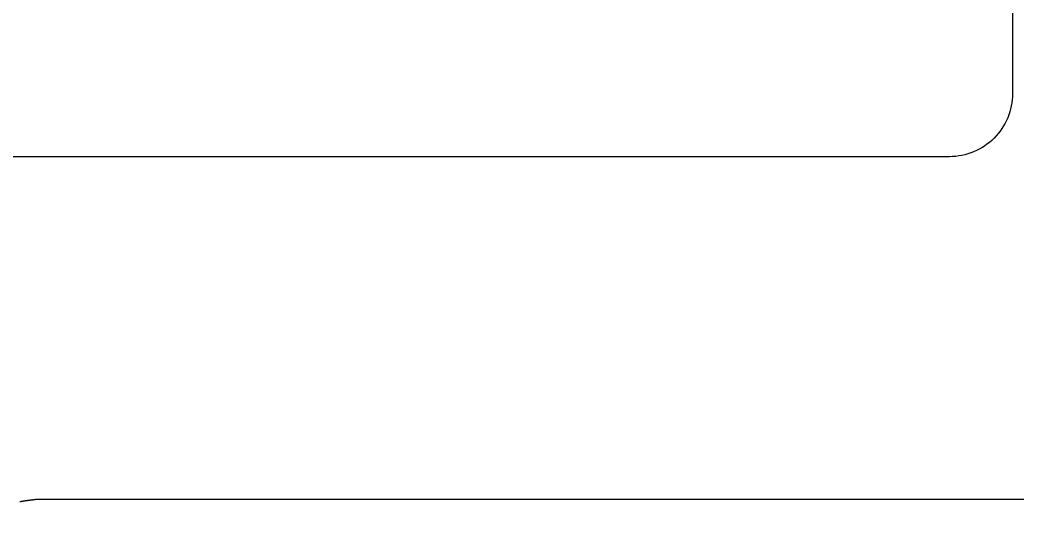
# Model space of a CAD drawing. Header units: millimetres. Extents: x 88 to 97873, y 32 to 55088.
# Drawn here: x 48006 to 48624, y 5222 to 5544 of the extents above; entities that cross this region are included whole.
import ezdxf

# ---------------------------------------------------------------- set-up
doc = ezdxf.new("R2010")
doc.units = ezdxf.units.MM
doc.header["$LTSCALE"] = 0.3

msp = doc.modelspace()

# ---------------------------------------------------------------- linework, layer by layer
msp.add_line((49149.59, 5246.78), (48015.43, 5246.78))
at = {"color": 116, "true_color": 0x136734}
msp.add_lwpolyline([(48620.77, 5889.8), (48621.13, 5498.19, -0.414214), (48582.06, 5459.12), (47967.27, 5459.12, 0.414214), (47928.2, 5420.05), (47928.2, 5221.6)], format="xyb", dxfattribs=at)
msp.add_lwpolyline([(48006.01, 5245.47), (48006.02, 5245.47), (48006.03, 5245.47), (48006.04, 5245.47), (48006.05, 5245.47), (48006.05, 5245.47), (48006.06, 5245.48), (48006.07, 5245.48), (48006.08, 5245.48), (48006.09, 5245.48), (48006.1, 5245.48), (48006.11, 5245.48), (48006.12, 5245.49), (48006.13, 5245.49), (48006.14, 5245.49), (48006.15, 5245.49), (48006.16, 5245.49), (48006.17, 5245.5), (48006.18, 5245.5), (48006.19, 5245.5), (48006.2, 5245.5), (48006.21, 5245.5), (48006.22, 5245.5), (48006.23, 5245.51), (48006.24, 5245.51), (48006.25, 5245.51), (48006.26, 5245.51), (48006.27, 5245.51), (48006.28, 5245.52), (48006.29, 5245.52), (48006.3, 5245.52), (48006.31, 5245.52), (48006.32, 5245.52), (48006.33, 5245.52), (48006.34, 5245.53), (48006.35, 5245.53), (48006.36, 5245.53), (48006.37, 5245.53), (48006.38, 5245.53), (48006.39, 5245.53), (48006.4, 5245.54), (48006.41, 5245.54), (48006.42, 5245.54), (48006.43, 5245.54), (48006.44, 5245.54), (48006.45, 5245.55), (48006.46, 5245.55), (48006.47, 5245.55), (48006.48, 5245.55), (48006.49, 5245.55), (48006.5, 5245.55), (48006.51, 5245.56), (48006.52, 5245.56), (48006.53, 5245.56), (48006.54, 5245.56), (48006.55, 5245.56), (48006.56, 5245.57), (48006.57, 5245.57), (48006.58, 5245.57), (48006.59, 5245.57), (48006.6, 5245.57), (48006.61, 5245.57), (48006.62, 5245.58), (48006.63, 5245.58), (48006.64, 5245.58), (48006.65, 5245.58), (48006.66, 5245.58), (48006.67, 5245.58), (48006.68, 5245.59), (48006.69, 5245.59), (48006.7, 5245.59), (48006.71, 5245.59), (48006.72, 5245.59), (48006.73, 5245.6), (48006.74, 5245.6), (48006.75, 5245.6), (48006.76, 5245.6), (48006.77, 5245.6), (48006.78, 5245.6), (48006.79, 5245.61), (48006.81, 5245.61), (48006.82, 5245.61), (48006.83, 5245.61), (48006.84, 5245.61), (48006.85, 5245.62), (48006.86, 5245.62), (48006.87, 5245.62), (48006.88, 5245.62), (48006.89, 5245.62), (48006.9, 5245.62), (48006.91, 5245.63), (48006.92, 5245.63), (48006.93, 5245.63), (48006.94, 5245.63), (48006.95, 5245.63), (48006.96, 5245.64), (48006.97, 5245.64), (48006.98, 5245.64), (48006.99, 5245.64), (48007, 5245.64), (48007.01, 5245.64), (48007.03, 5245.65), (48007.04, 5245.65), (48007.05, 5245.65), (48007.06, 5245.65), (48007.07, 5245.65), (48007.08, 5245.66), (48007.09, 5245.66), (48007.1, 5245.66), (48007.11, 5245.66), (48007.12, 5245.66), (48007.13, 5245.66), (48007.14, 5245.67), (48007.15, 5245.67), (48007.16, 5245.67), (48007.17, 5245.67), (48007.19, 5245.67), (48007.2, 5245.68), (48007.21, 5245.68), (48007.22, 5245.68), (48007.23, 5245.68), (48007.24, 5245.68), (48007.25, 5245.68), (48007.26, 5245.69), (48007.27, 5245.69), (48007.28, 5245.69), (48007.29, 5245.69), (48007.3, 5245.69), (48007.31, 5245.7), (48007.33, 5245.7), (48007.34, 5245.7), (48007.35, 5245.7), (48007.36, 5245.7), (48007.37, 5245.71), (48007.38, 5245.71), (48007.39, 5245.71), (48007.4, 5245.71), (48007.41, 5245.71), (48007.42, 5245.71), (48007.44, 5245.72), (48007.45, 5245.72), (48007.46, 5245.72), (48007.47, 5245.72), (48007.48, 5245.72), (48007.49, 5245.73), (48007.5, 5245.73), (48007.51, 5245.73), (48007.52, 5245.73), (48007.54, 5245.73), (48007.55, 5245.73), (48007.56, 5245.74), (48007.57, 5245.74), (48007.58, 5245.74), (48007.59, 5245.74), (48007.6, 5245.74), (48007.61, 5245.75), (48007.62, 5245.75), (48007.64, 5245.75), (48007.65, 5245.75), (48007.66, 5245.75), (48007.67, 5245.75), (48007.68, 5245.76), (48007.69, 5245.76), (48007.7, 5245.76), (48007.72, 5245.76), (48007.73, 5245.76), (48007.74, 5245.77), (48007.75, 5245.77), (48007.76, 5245.77), (48007.77, 5245.77), (48007.78, 5245.77), (48007.8, 5245.78), (48007.81, 5245.78), (48007.82, 5245.78), (48007.83, 5245.78), (48007.84, 5245.78), (48007.85, 5245.78), (48007.86, 5245.79), (48007.88, 5245.79), (48007.89, 5245.79), (48007.9, 5245.79), (48007.91, 5245.79), (48007.92, 5245.8), (48007.93, 5245.8), (48007.94, 5245.8), (48007.96, 5245.8), (48007.97, 5245.8), (48007.98, 5245.81), (48007.99, 5245.81), (48008, 5245.81), (48008.01, 5245.81), (48008.03, 5245.81), (48008.04, 5245.81), (48008.05, 5245.82), (48008.06, 5245.82), (48008.07, 5245.82), (48008.09, 5245.82), (48008.1, 5245.82), (48008.11, 5245.83), (48008.12, 5245.83), (48008.13, 5245.83), (48008.14, 5245.83), (48008.16, 5245.83), (48008.17, 5245.84), (48008.18, 5245.84), (48008.19, 5245.84), (48008.2, 5245.84), (48008.22, 5245.84), (48008.23, 5245.84), (48008.24, 5245.85), (48008.25, 5245.85), (48008.26, 5245.85), (48008.28, 5245.85), (48008.29, 5245.85), (48008.3, 5245.86), (48008.31, 5245.86), (48008.32, 5245.86), (48008.34, 5245.86), (48008.35, 5245.86), (48008.36, 5245.87), (48008.37, 5245.87), (48008.38, 5245.87), (48008.4, 5245.87), (48008.41, 5245.87), (48008.42, 5245.88), (48008.43, 5245.88), (48008.45, 5245.88), (48008.46, 5245.88), (48008.47, 5245.88), (48008.48, 5245.88), (48008.49, 5245.89), (48008.51, 5245.89), (48008.52, 5245.89), (48008.53, 5245.89), (48008.54, 5245.89), (48008.56, 5245.9), (48008.57, 5245.9), (48008.58, 5245.9), (48008.59, 5245.9), (48008.61, 5245.9), (48008.62, 5245.91), (48008.63, 5245.91), (48008.64, 5245.91), (48008.66, 5245.91), (48008.67, 5245.91), (48008.68, 5245.92), (48008.69, 5245.92), (48008.71, 5245.92), (48008.72, 5245.92), (48008.73, 5245.92), (48008.74, 5245.93), (48008.76, 5245.93), (48008.77, 5245.93), (48008.78, 5245.93), (48008.79, 5245.93), (48008.81, 5245.93), (48008.82, 5245.94), (48008.83, 5245.94), (48008.85, 5245.94), (48008.86, 5245.94), (48008.87, 5245.94), (48008.88, 5245.95), (48008.9, 5245.95), (48008.91, 5245.95), (48008.92, 5245.95), (48008.94, 5245.95), (48008.95, 5245.96), (48008.96, 5245.96), (48008.97, 5245.96), (48008.99, 5245.96), (48009, 5245.96), (48009.01, 5245.97), (48009.03, 5245.97), (48009.04, 5245.97), (48009.05, 5245.97), (48009.06, 5245.97), (48009.08, 5245.98), (48009.09, 5245.98), (48009.1, 5245.98), (48009.12, 5245.98), (48009.13, 5245.98), (48009.14, 5245.99), (48009.16, 5245.99), (48009.17, 5245.99), (48009.18, 5245.99), (48009.2, 5245.99), (48009.21, 5246), (48009.22, 5246), (48009.24, 5246), (48009.25, 5246), (48009.26, 5246), (48009.28, 5246), (48009.29, 5246.01), (48009.3, 5246.01), (48009.32, 5246.01), (48009.33, 5246.01), (48009.34, 5246.01), (48009.36, 5246.02), (48009.37, 5246.02), (48009.38, 5246.02), (48009.4, 5246.02), (48009.41, 5246.02), (48009.42, 5246.03), (48009.44, 5246.03), (48009.45, 5246.03), (48009.46, 5246.03), (48009.48, 5246.03), (48009.49, 5246.04), (48009.5, 5246.04), (48009.52, 5246.04), (48009.53, 5246.04), (48009.54, 5246.04), (48009.56, 5246.05), (48009.57, 5246.05), (48009.59, 5246.05), (48009.6, 5246.05), (48009.61, 5246.05), (48009.63, 5246.06), (48009.64, 5246.06), (48009.65, 5246.06), (48009.67, 5246.06), (48009.68, 5246.06), (48009.7, 5246.07), (48009.71, 5246.07), (48009.72, 5246.07), (48009.74, 5246.07), (48009.75, 5246.07), (48009.77, 5246.08), (48009.78, 5246.08), (48009.79, 5246.08), (48009.81, 5246.08), (48009.82, 5246.08), (48009.84, 5246.09), (48009.85, 5246.09), (48009.86, 5246.09), (48009.88, 5246.09), (48009.89, 5246.09), (48009.91, 5246.1), (48009.92, 5246.1), (48009.93, 5246.1), (48009.95, 5246.1), (48009.96, 5246.1), (48009.98, 5246.11), (48009.99, 5246.11), (48010.01, 5246.11), (48010.02, 5246.11), (48010.03, 5246.11), (48010.05, 5246.12), (48010.06, 5246.12), (48010.08, 5246.12), (48010.09, 5246.12), (48010.11, 5246.12), (48010.12, 5246.13), (48010.14, 5246.13), (48010.15, 5246.13), (48010.16, 5246.13), (48010.18, 5246.13), (48010.19, 5246.14), (48010.21, 5246.14), (48010.22, 5246.14), (48010.24, 5246.14), (48010.25, 5246.14), (48010.27, 5246.15), (48010.28, 5246.15), (48010.3, 5246.15), (48010.31, 5246.15), (48010.33, 5246.16), (48010.34, 5246.16), (48010.35, 5246.16), (48010.37, 5246.16), (48010.38, 5246.16), (48010.4, 5246.17), (48010.41, 5246.17), (48010.43, 5246.17), (48010.44, 5246.17), (48010.46, 5246.17), (48010.47, 5246.18), (48010.49, 5246.18), (48010.5, 5246.18), (48010.52, 5246.18), (48010.53, 5246.18), (48010.55, 5246.19), (48010.56, 5246.19), (48010.58, 5246.19), (48010.59, 5246.19), (48010.61, 5246.19), (48010.62, 5246.2), (48010.64, 5246.2), (48010.65, 5246.2), (48010.67, 5246.2), (48010.68, 5246.2), (48010.7, 5246.21), (48010.72, 5246.21), (48010.73, 5246.21), (48010.75, 5246.21), (48010.76, 5246.21), (48010.78, 5246.22), (48010.79, 5246.22), (48010.81, 5246.22), (48010.82, 5246.22), (48010.84, 5246.23), (48010.85, 5246.23), (48010.87, 5246.23), (48010.88, 5246.23), (48010.9, 5246.23), (48010.92, 5246.24), (48010.93, 5246.24), (48010.95, 5246.24), (48010.96, 5246.24), (48010.98, 5246.24), (48010.99, 5246.25), (48011.01, 5246.25), (48011.02, 5246.25), (48011.04, 5246.25), (48011.06, 5246.25), (48011.07, 5246.26), (48011.09, 5246.26), (48011.1, 5246.26), (48011.12, 5246.26), (48011.13, 5246.26), (48011.15, 5246.27), (48011.17, 5246.27), (48011.18, 5246.27), (48011.2, 5246.27), (48011.21, 5246.28), (48011.23, 5246.28), (48011.25, 5246.28), (48011.26, 5246.28), (48011.28, 5246.28), (48011.29, 5246.29), (48011.31, 5246.29), (48011.33, 5246.29), (48011.34, 5246.29), (48011.36, 5246.29), (48011.37, 5246.3), (48011.39, 5246.3), (48011.41, 5246.3), (48011.42, 5246.3), (48011.44, 5246.3), (48011.46, 5246.31), (48011.47, 5246.31), (48011.49, 5246.31), (48011.51, 5246.31), (48011.52, 5246.32), (48011.54, 5246.32), (48011.55, 5246.32), (48011.57, 5246.32), (48011.59, 5246.32), (48011.6, 5246.33), (48011.62, 5246.33), (48011.64, 5246.33), (48011.65, 5246.33), (48011.67, 5246.33), (48011.69, 5246.34), (48011.7, 5246.34), (48011.72, 5246.34), (48011.74, 5246.34), (48011.75, 5246.35), (48011.77, 5246.35), (48011.79, 5246.35), (48011.8, 5246.35), (48011.82, 5246.35), (48011.84, 5246.36), (48011.85, 5246.36), (48011.87, 5246.36), (48011.89, 5246.36), (48011.9, 5246.36), (48011.92, 5246.37), (48011.94, 5246.37), (48011.96, 5246.37), (48011.97, 5246.37), (48011.99, 5246.38), (48012.01, 5246.38), (48012.02, 5246.38), (48012.04, 5246.38), (48012.06, 5246.38), (48012.07, 5246.39), (48012.09, 5246.39), (48012.11, 5246.39), (48012.13, 5246.39), (48012.14, 5246.4), (48012.16, 5246.4), (48012.18, 5246.4), (48012.2, 5246.4), (48012.21, 5246.4), (48012.23, 5246.41), (48012.25, 5246.41), (48012.26, 5246.41), (48012.28, 5246.41), (48012.3, 5246.41), (48012.32, 5246.42), (48012.33, 5246.42), (48012.35, 5246.42), (48012.37, 5246.42), (48012.39, 5246.43), (48012.4, 5246.43), (48012.42, 5246.43), (48012.44, 5246.43), (48012.46, 5246.43), (48012.48, 5246.44), (48012.49, 5246.44), (48012.51, 5246.44), (48012.53, 5246.44), (48012.55, 5246.45), (48012.56, 5246.45), (48012.58, 5246.45), (48012.6, 5246.45), (48012.62, 5246.45), (48012.64, 5246.46), (48012.65, 5246.46), (48012.67, 5246.46), (48012.69, 5246.46), (48012.71, 5246.47), (48012.73, 5246.47), (48012.74, 5246.47), (48012.76, 5246.47), (48012.78, 5246.47), (48012.8, 5246.48), (48012.82, 5246.48), (48012.83, 5246.48), (48012.85, 5246.48), (48012.87, 5246.49), (48012.89, 5246.49), (48012.91, 5246.49), (48012.93, 5246.49), (48012.94, 5246.49), (48012.96, 5246.5), (48012.98, 5246.5), (48013, 5246.5), (48013.02, 5246.5), (48013.04, 5246.51), (48013.06, 5246.51), (48013.07, 5246.51), (48013.09, 5246.51), (48013.11, 5246.51), (48013.13, 5246.52), (48013.15, 5246.52), (48013.17, 5246.52), (48013.19, 5246.52), (48013.2, 5246.53), (48013.22, 5246.53), (48013.24, 5246.53), (48013.26, 5246.53), (48013.28, 5246.53), (48013.3, 5246.54), (48013.32, 5246.54), (48013.34, 5246.54), (48013.35, 5246.54), (48013.37, 5246.55), (48013.39, 5246.55), (48013.41, 5246.55), (48013.43, 5246.55), (48013.45, 5246.56), (48013.47, 5246.56), (48013.49, 5246.56), (48013.51, 5246.56), (48013.53, 5246.56), (48013.55, 5246.57), (48013.56, 5246.57), (48013.58, 5246.57), (48013.6, 5246.57), (48013.62, 5246.58), (48013.64, 5246.58), (48013.66, 5246.58), (48013.68, 5246.58), (48013.7, 5246.58), (48013.72, 5246.59), (48013.74, 5246.59), (48013.76, 5246.59), (48013.78, 5246.59), (48013.8, 5246.6), (48013.82, 5246.6), (48013.84, 5246.6), (48013.86, 5246.6), (48013.88, 5246.61), (48013.9, 5246.61), (48013.92, 5246.61), (48013.93, 5246.61), (48013.95, 5246.61), (48013.97, 5246.62), (48013.99, 5246.62), (48014.01, 5246.62), (48014.03, 5246.62), (48014.05, 5246.63), (48014.07, 5246.63), (48014.09, 5246.63), (48014.11, 5246.63), (48014.13, 5246.64), (48014.15, 5246.64), (48014.17, 5246.64), (48014.19, 5246.64), (48014.21, 5246.65), (48014.23, 5246.65), (48014.25, 5246.65), (48014.27, 5246.65), (48014.29, 5246.65), (48014.31, 5246.66), (48014.34, 5246.66), (48014.36, 5246.66), (48014.38, 5246.66), (48014.4, 5246.67), (48014.42, 5246.67), (48014.44, 5246.67), (48014.46, 5246.67), (48014.48, 5246.68), (48014.5, 5246.68), (48014.52, 5246.68), (48014.54, 5246.68), (48014.56, 5246.68), (48014.58, 5246.69), (48014.6, 5246.69), (48014.62, 5246.69), (48014.64, 5246.69), (48014.66, 5246.7), (48014.68, 5246.7), (48014.71, 5246.7), (48014.73, 5246.7), (48014.75, 5246.71), (48014.77, 5246.71), (48014.79, 5246.71), (48014.81, 5246.71), (48014.83, 5246.72), (48014.85, 5246.72), (48014.87, 5246.72), (48014.89, 5246.72), (48014.91, 5246.73), (48014.94, 5246.73), (48014.96, 5246.73), (48014.98, 5246.73), (48015, 5246.73), (48015.02, 5246.74), (48015.04, 5246.74), (48015.06, 5246.74), (48015.08, 5246.74), (48015.11, 5246.75), (48015.13, 5246.75), (48015.15, 5246.75), (48015.17, 5246.75), (48015.19, 5246.76), (48015.21, 5246.76), (48015.23, 5246.76), (48015.26, 5246.76), (48015.28, 5246.77), (48015.3, 5246.77), (48015.32, 5246.77), (48015.34, 5246.77), (48015.36, 5246.78), (48015.39, 5246.78), (48015.41, 5246.78), (48015.43, 5246.78)])

doc.saveas('drawing.dxf')
